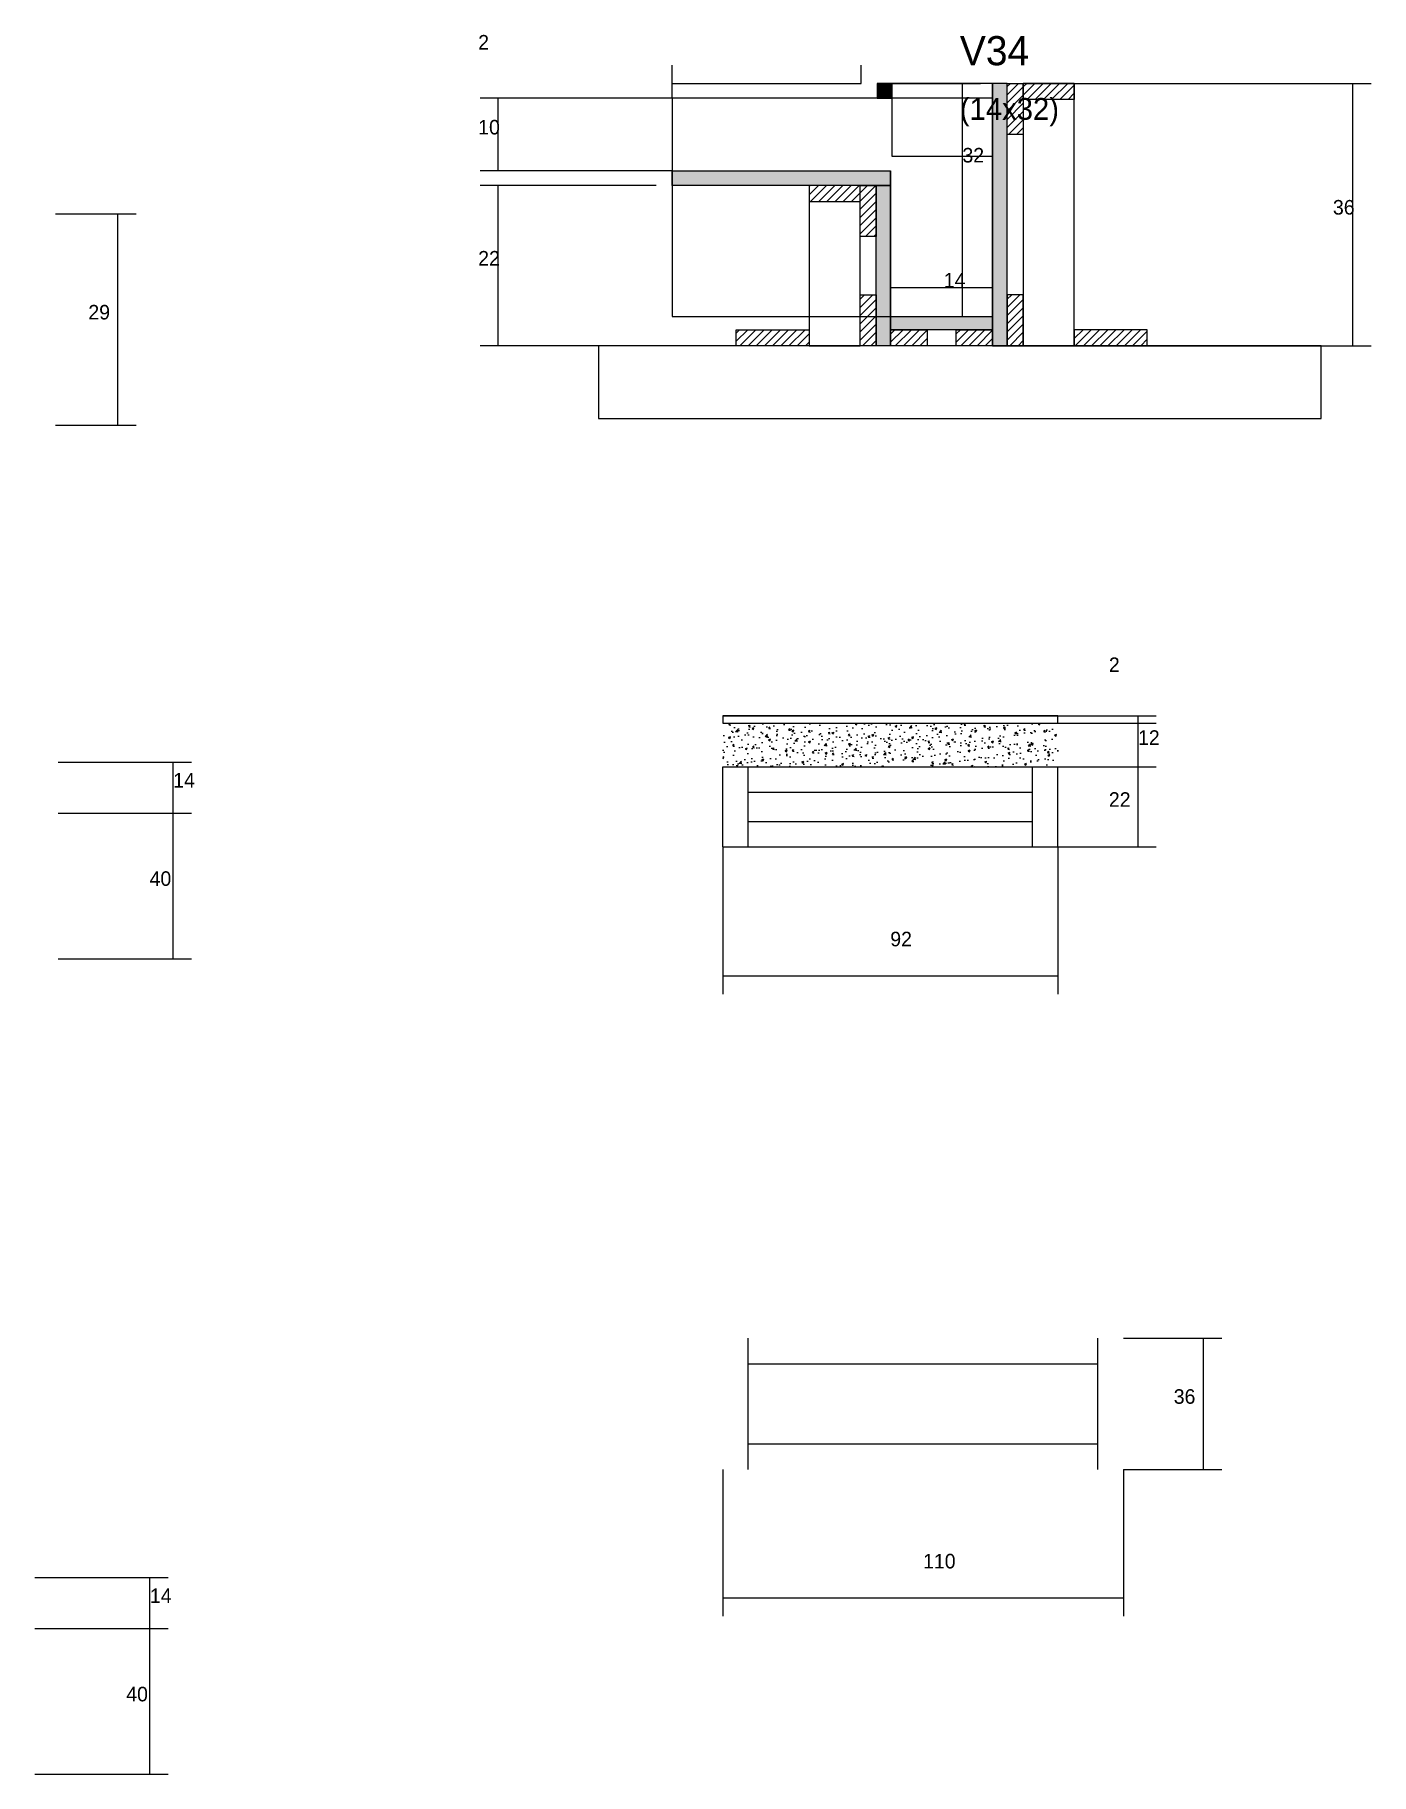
# Model space of a CAD drawing. Header units: metres. Extents: x 131168 to 131535, y 25416 to 25893.
import ezdxf

# ---------------------------------------------------------------- set-up
doc = ezdxf.new("R2010")
doc.units = ezdxf.units.M
for name, color, linetype in [('CONCRETO', 251, 'Continuous'), ('COTA', 241, 'Continuous'), ('Cota Seção (2x)', 4, 'Continuous'), ('Hachura', 253, 'Continuous'), ('Madeira', 126, 'Continuous'), ('Painéis', 200, 'Continuous'), ('SARR_2.2x7', 40, 'Continuous'), ('Texto Seção', 7, 'Continuous')]:
    doc.layers.add(name, color=color, linetype=linetype)

msp = doc.modelspace()

# ---------------------------------------------------------------- hatches: boundary and pattern name
at = {"layer": 'COTA'}
h = msp.add_hatch(dxfattribs=at)
h.set_pattern_fill('AR-CONC', scale=0.03)
h.paths.add_polyline_path([(131449.1, 25692.3), (131449.1, 25704.3), (131357.1, 25704.3), (131357.1, 25692.3)])
at = {"layer": 'Hachura'}
h = msp.add_hatch(color=8, dxfattribs=at)
h.dxf.hatch_style = 1
h.paths.add_polyline_path([(131403.5, 25879.9), (131399.5, 25879.9), (131399.5, 25879.9), (131399.5, 25875.9), (131399.5, 25875.9), (131403.5, 25875.9), (131403.5, 25875.9), (131403.5, 25879.9)])
h = msp.add_hatch(color=8, dxfattribs=at)
h.dxf.hatch_style = 1
h.paths.add_polyline_path([(131435.2, 25879.9), (131431.2, 25879.9), (131431.2, 25879.9), (131431.2, 25807.9), (131431.2, 25807.9), (131435.2, 25807.9), (131435.2, 25807.9), (131435.2, 25879.9)])
h = msp.add_hatch(dxfattribs=at)
h.set_pattern_fill('ANSI31', scale=0.5)
h.paths.add_polyline_path([(131435.2, 25879.9), (131439.6, 25879.9), (131439.6, 25879.9), (131439.6, 25865.9), (131439.6, 25865.9), (131435.2, 25865.9), (131435.2, 25865.9), (131435.2, 25879.9)])
h = msp.add_hatch(dxfattribs=at)
h.set_pattern_fill('ANSI31', scale=0.5)
h.paths.add_polyline_path([(131453.6, 25879.9), (131453.6, 25875.5), (131453.6, 25875.5), (131439.6, 25875.5), (131439.6, 25875.5), (131439.6, 25879.9), (131439.6, 25879.9), (131453.6, 25879.9)])
h = msp.add_hatch(color=8, dxfattribs=at)
h.dxf.hatch_style = 1
h.paths.add_polyline_path([(131343.2, 25851.9), (131343.2, 25855.9), (131343.2, 25855.9), (131403.2, 25855.9), (131403.2, 25855.9), (131403.2, 25851.9), (131403.2, 25851.9), (131343.2, 25851.9)])
h = msp.add_hatch(dxfattribs=at)
h.set_pattern_fill('ANSI31', scale=0.5)
h.paths.add_polyline_path([(131380.8, 25851.9), (131380.8, 25847.5), (131380.8, 25847.5), (131394.8, 25847.5), (131394.8, 25847.5), (131394.8, 25851.9), (131394.8, 25851.9), (131380.8, 25851.9)])
h = msp.add_hatch(dxfattribs=at)
h.set_pattern_fill('ANSI31', scale=0.5)
h.paths.add_polyline_path([(131394.8, 25851.9), (131399.2, 25851.9), (131399.2, 25851.9), (131399.2, 25837.9), (131399.2, 25837.9), (131394.8, 25837.9), (131394.8, 25837.9), (131394.8, 25851.9)])
h = msp.add_hatch(color=8, dxfattribs=at)
h.dxf.hatch_style = 1
h.paths.add_polyline_path([(131399.2, 25851.9), (131403.2, 25851.9), (131403.2, 25851.9), (131403.2, 25807.9), (131403.2, 25807.9), (131399.2, 25807.9), (131399.2, 25807.9), (131399.2, 25851.9)])
h = msp.add_hatch(dxfattribs=at)
h.set_pattern_fill('ANSI31', scale=0.5)
h.paths.add_polyline_path([(131394.8, 25821.9), (131399.2, 25821.9), (131399.2, 25821.9), (131399.2, 25807.9), (131399.2, 25807.9), (131394.8, 25807.9), (131394.8, 25807.9), (131394.8, 25821.9)])
h = msp.add_hatch(dxfattribs=at)
h.set_pattern_fill('ANSI31', scale=0.5)
h.paths.add_polyline_path([(131435.2, 25807.9), (131439.6, 25807.9), (131439.6, 25807.9), (131439.6, 25821.9), (131439.6, 25821.9), (131435.2, 25821.9), (131435.2, 25821.9), (131435.2, 25807.9)])
h = msp.add_hatch(dxfattribs=at)
h.set_pattern_fill('ANSI31', scale=0.5)
h.paths.add_polyline_path([(131360.8, 25807.9), (131360.8, 25812.3), (131360.8, 25812.3), (131380.8, 25812.3), (131380.8, 25812.3), (131380.8, 25807.9), (131380.8, 25807.9), (131360.8, 25807.9)])
h = msp.add_hatch(color=8, dxfattribs=at)
h.dxf.hatch_style = 1
h.paths.add_polyline_path([(131403.2, 25812.3), (131403.2, 25815.9), (131403.2, 25815.9), (131431.2, 25815.9), (131431.2, 25815.9), (131431.2, 25812.3), (131431.2, 25812.3), (131403.2, 25812.3)])
h = msp.add_hatch(dxfattribs=at)
h.set_pattern_fill('ANSI31', scale=0.5)
h.paths.add_polyline_path([(131403.2, 25807.9), (131403.2, 25812.3), (131403.2, 25812.3), (131413.2, 25812.3), (131413.2, 25812.3), (131413.2, 25807.9), (131413.2, 25807.9), (131403.2, 25807.9)])
h = msp.add_hatch(dxfattribs=at)
h.set_pattern_fill('ANSI31', scale=0.5)
h.paths.add_polyline_path([(131421.2, 25807.9), (131421.2, 25812.3), (131421.2, 25812.3), (131431.2, 25812.3), (131431.2, 25812.3), (131431.2, 25807.9), (131431.2, 25807.9), (131421.2, 25807.9)])
h = msp.add_hatch(dxfattribs=at)
h.set_pattern_fill('ANSI31', scale=0.5)
h.paths.add_polyline_path([(131473.6, 25807.9), (131473.6, 25812.3), (131473.6, 25812.3), (131453.6, 25812.3), (131453.6, 25812.3), (131453.6, 25807.9), (131453.6, 25807.9), (131473.6, 25807.9)])

# ---------------------------------------------------------------- linework, layer by layer
at = {"layer": 'CONCRETO'}
for points in [[(131431.2, 25859.9), (131431.2, 25879.9), (131403.5, 25879.9)], [(131403.5, 25875.9), (131343.2, 25875.9), (131343.2, 25855.9), (131403.2, 25855.9), (131403.2, 25815.9), (131431.2, 25815.9), (131431.2, 25859.9), (131431.2, 25859.9)]]:
    msp.add_lwpolyline(points, dxfattribs=at)
for points in [[(131403.5, 25859.9), (131431.2, 25859.9), (131431.2, 25879.9), (131403.5, 25879.9)], [(131343.2, 25815.9), (131431.2, 25815.9), (131431.2, 25875.9), (131343.2, 25875.9)]]:
    msp.add_lwpolyline(points, close=True, dxfattribs=at)
at = {"layer": 'COTA'}
for p, q in [((131343.2, 25875.9), (131343.2, 25884.9)), ((131395.1, 25879.9), (131395.1, 25884.9)), ((131343.2, 25879.9), (131395.1, 25879.9)), ((131453.6, 25879.9), (131535.1, 25879.9)), ((131530.1, 25807.9), (131530.1, 25879.9)), ((131343.2, 25875.9), (131290.5, 25875.9)), ((131295.5, 25855.9), (131295.5, 25875.9)), ((131343.2, 25855.9), (131290.5, 25855.9)), ((131338.8, 25851.9), (131290.5, 25851.9)), ((131295.5, 25807.9), (131295.5, 25851.9)), ((131174, 25844.1), (131196.1, 25844.1)), ((131191.1, 25786.1), (131191.1, 25844.1)), ((131360.8, 25807.9), (131290.5, 25807.9)), ((131473.6, 25807.9), (131535.1, 25807.9)), ((131174, 25786.1), (131196.1, 25786.1)), ((131449.1, 25706.3), (131476.1, 25706.3)), ((131449.1, 25704.3), (131476.1, 25704.3)), ((131449.1, 25704.3), (131476.1, 25704.3)), ((131471.1, 25704.3), (131471.1, 25706.3)), ((131471.1, 25692.3), (131471.1, 25704.3)), ((131174.7, 25693.6), (131211.3, 25693.6)), ((131206.3, 25679.6), (131206.3, 25693.6)), ((131449.1, 25692.3), (131476.1, 25692.3)), ((131449.1, 25692.3), (131476.1, 25692.3)), ((131471.1, 25670.3), (131471.1, 25692.3)), ((131174.7, 25679.6), (131211.3, 25679.6)), ((131174.7, 25679.6), (131211.3, 25679.6)), ((131206.3, 25639.6), (131206.3, 25679.6)), ((131357.1, 25670.3), (131357.1, 25629.9)), ((131449.1, 25670.3), (131449.1, 25629.9)), ((131449.1, 25670.3), (131476.1, 25670.3)), ((131174.7, 25639.6), (131211.3, 25639.6)), ((131357.1, 25634.9), (131449.1, 25634.9)), ((131467.1, 25535.4), (131494.1, 25535.4)), ((131489.1, 25499.4), (131489.1, 25535.4)), ((131357.1, 25499.4), (131357.1, 25459.1)), ((131467.1, 25499.4), (131467.1, 25459.1)), ((131467.1, 25499.4), (131494.1, 25499.4)), ((131168.3, 25469.7), (131204.9, 25469.7)), ((131199.9, 25455.7), (131199.9, 25469.7)), ((131357.1, 25464.1), (131467.1, 25464.1)), ((131168.3, 25455.7), (131204.9, 25455.7)), ((131168.3, 25455.7), (131204.9, 25455.7)), ((131199.9, 25415.7), (131199.9, 25455.7)), ((131168.3, 25415.7), (131204.9, 25415.7))]:
    msp.add_line(p, q, dxfattribs=at)
at = {"layer": 'Cota Seção (2x)'}
for p, q in [((131402.9, 25879.9), (131427.9, 25879.9)), ((131422.9, 25815.9), (131422.9, 25879.9)), ((131403.2, 25815.9), (131403.2, 25828.9)), ((131431.2, 25815.9), (131431.2, 25828.9)), ((131403.2, 25823.9), (131431.2, 25823.9)), ((131402.9, 25815.9), (131427.9, 25815.9))]:
    msp.add_line(p, q, dxfattribs=at)
at = {"layer": 'Madeira'}
for points in [[(131435.2, 25879.9), (131439.6, 25879.9), (131439.6, 25865.9), (131435.2, 25865.9)], [(131453.6, 25879.9), (131453.6, 25875.5), (131439.6, 25875.5), (131439.6, 25879.9)], [(131453.6, 25879.9), (131439.6, 25879.9), (131439.6, 25807.9), (131453.6, 25807.9)], [(131380.8, 25851.9), (131380.8, 25847.5), (131394.8, 25847.5), (131394.8, 25851.9)], [(131380.8, 25807.9), (131394.8, 25807.9), (131394.8, 25851.9), (131380.8, 25851.9)], [(131394.8, 25851.9), (131399.2, 25851.9), (131399.2, 25837.9), (131394.8, 25837.9)], [(131394.8, 25821.9), (131399.2, 25821.9), (131399.2, 25807.9), (131394.8, 25807.9)], [(131435.2, 25807.9), (131439.6, 25807.9), (131439.6, 25821.9), (131435.2, 25821.9)], [(131360.8, 25807.9), (131360.8, 25812.3), (131380.8, 25812.3), (131380.8, 25807.9)], [(131403.2, 25807.9), (131403.2, 25812.3), (131413.2, 25812.3), (131413.2, 25807.9)], [(131421.2, 25807.9), (131421.2, 25812.3), (131431.2, 25812.3), (131431.2, 25807.9)], [(131473.6, 25807.9), (131473.6, 25812.3), (131453.6, 25812.3), (131453.6, 25807.9)], [(131323, 25787.9), (131521.4, 25787.9), (131521.4, 25807.9), (131323, 25807.9)]]:
    msp.add_lwpolyline(points, close=True, dxfattribs=at)
at = {"layer": 'Painéis'}
for p, q in [((131431.2, 25807.9), (131431.2, 25879.9)), ((131343.2, 25855.9), (131403.2, 25855.9)), ((131343.2, 25851.9), (131343.2, 25855.9)), ((131403.2, 25851.9), (131403.2, 25855.9)), ((131403.2, 25807.9), (131403.2, 25851.9)), ((131403.2, 25815.9), (131431.2, 25815.9)), ((131403.2, 25812.3), (131403.2, 25815.9)), ((131431.2, 25812.3), (131431.2, 25815.9)), ((131357.1, 25706.3), (131449.1, 25706.3)), ((131357.1, 25704.3), (131449.1, 25704.3)), ((131357.1, 25692.3), (131449.1, 25692.3)), ((131357.1, 25670.3), (131357.1, 25692.3)), ((131449.1, 25670.3), (131449.1, 25692.3)), ((131357.1, 25670.3), (131449.1, 25670.3))]:
    msp.add_line(p, q, dxfattribs=at)
for points in [[(131403.5, 25879.9), (131399.5, 25879.9), (131399.5, 25875.9), (131403.5, 25875.9)], [(131435.2, 25879.9), (131431.2, 25879.9), (131431.2, 25807.9), (131435.2, 25807.9)], [(131343.2, 25851.9), (131343.2, 25855.9), (131403.2, 25855.9), (131403.2, 25851.9)], [(131399.2, 25851.9), (131403.2, 25851.9), (131403.2, 25807.9), (131399.2, 25807.9)], [(131403.2, 25812.3), (131403.2, 25815.9), (131431.2, 25815.9), (131431.2, 25812.3)], [(131357.1, 25704.3), (131449.1, 25704.3), (131449.1, 25706.3), (131357.1, 25706.3)]]:
    msp.add_lwpolyline(points, close=True, dxfattribs=at)
at = {"layer": 'SARR_2.2x7'}
for p, q in [((131364.1, 25670.3), (131364.1, 25692.3)), ((131442.1, 25670.3), (131442.1, 25692.3)), ((131364.1, 25685.3), (131442.1, 25685.3)), ((131364.1, 25677.3), (131442.1, 25677.3)), ((131364.1, 25499.4), (131364.1, 25535.4)), ((131460.1, 25499.4), (131460.1, 25535.4)), ((131364.1, 25528.4), (131460.1, 25528.4)), ((131364.1, 25506.4), (131460.1, 25506.4))]:
    msp.add_line(p, q, dxfattribs=at)

# ---------------------------------------------------------------- texts
at = {"layer": 'COTA'}
for s, p in [('2', (131290, 25889.2)), ('10', (131290, 25865.9)), ('36', (131524.6, 25843.9)), ('22', (131290, 25829.9)), ('29', (131183, 25815.1)), ('2', (131463.1, 25718.3)), ('12', (131471.1, 25698.3)), ('14', (131206.3, 25686.6)), ('22', (131463.1, 25681.3)), ('40', (131199.8, 25659.6)), ('92', (131403.1, 25643)), ('36', (131480.9, 25517.4)), ('110', (131412.1, 25472.2)), ('14', (131199.9, 25462.7)), ('40', (131193.4, 25435.7))]:
    msp.add_text(s, height=4, dxfattribs=at).set_placement(p)
at = {"layer": 'Cota Seção (2x)'}
for s, p in [('32', (131422.9, 25858.2)), ('14', (131417.8, 25823.9))]:
    msp.add_text(s, height=4, dxfattribs=at).set_placement(p)
at = {"layer": 'Texto Seção'}
for s, height, p in [('V34', 8, (131422.2, 25884.9)), ('(14x32)', 6, (131422.2, 25869.9))]:
    msp.add_text(s, height=height, dxfattribs=at).set_placement(p)

doc.saveas('drawing.dxf')
